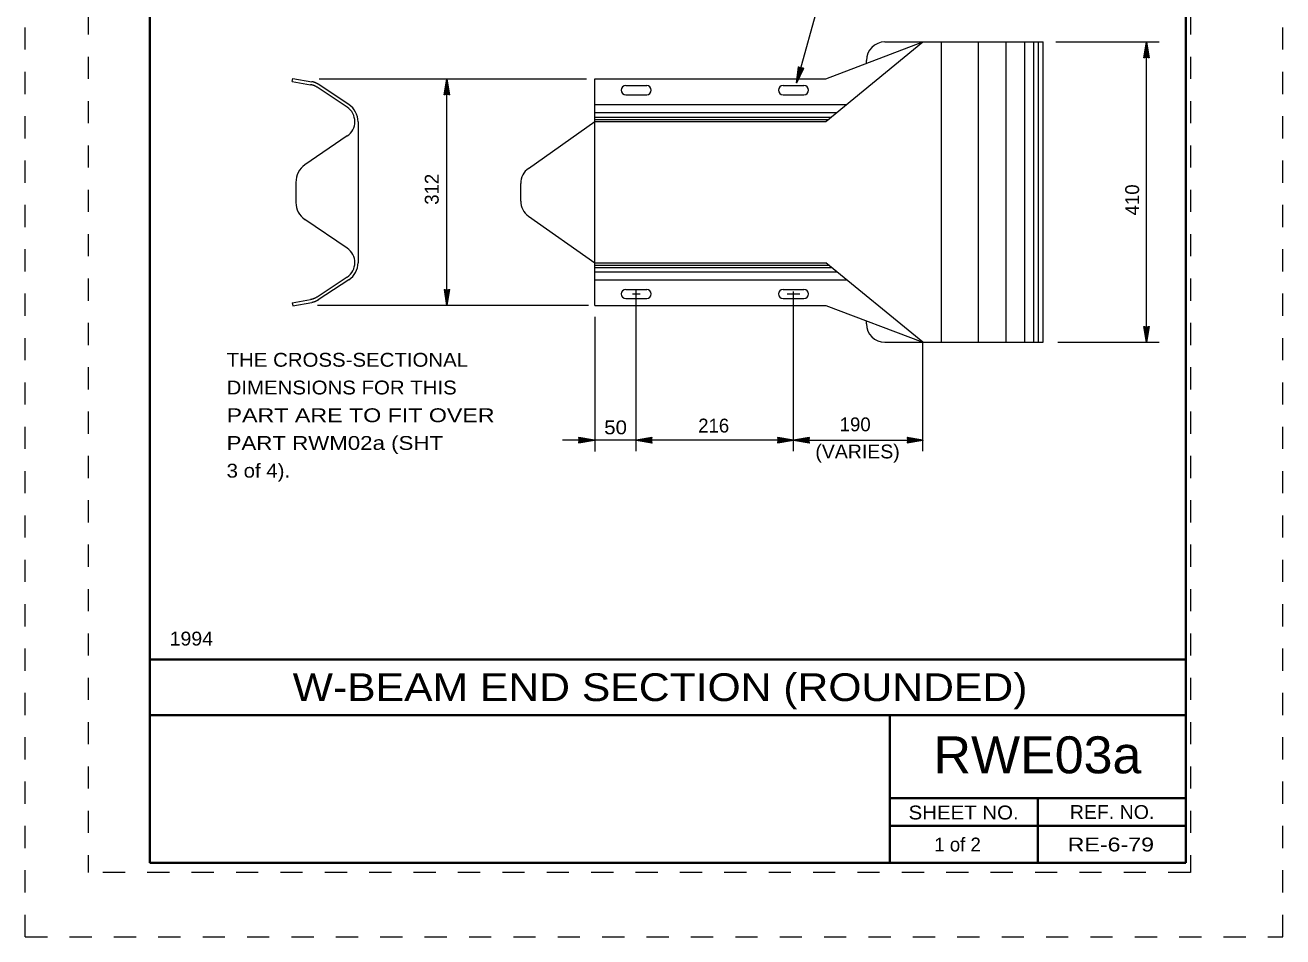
# Model space of a CAD drawing. Extents: x 1370.02 to 1375.68, y -905.51 to -897.93.
# Drawn here: x 1370.02 to 1375.68, y -905.51 to -901.4 of the extents above; entities that cross this region are included whole.
import ezdxf
from ezdxf.enums import TextEntityAlignment as Align

# ---------------------------------------------------------------- set-up
doc = ezdxf.new("R2010")
doc.units = 0
doc.header["$LTSCALE"] = 0.025
doc.linetypes.add('DOTTED', pattern=[1.5, 0.3, -1.2])
for name, color, linetype, lineweight in [('1', 7, 'Continuous', 13), ('2', 7, 'Continuous', 13), ('4', 7, 'Continuous', 13), ('6', 7, 'Continuous', 13), ('61', 7, 'DOTTED', 13), ('62', 7, 'DOTTED', 13), ('63', 7, 'Continuous', 40), ('7', 7, 'Continuous', 13)]:
    doc.layers.add(name, color=color, linetype=linetype, lineweight=lineweight)
for name, color, linetype in [('57', 7, 'Continuous'), ('58', 7, 'Continuous'), ('59', 7, 'Continuous'), ('8', 7, 'Continuous')]:
    doc.layers.add(name, color=color, linetype=linetype)

msp = doc.modelspace()

# ---------------------------------------------------------------- linework, layer by layer
at = {"layer": '1'}
for p, q in [((1373.7405, -900.76467), (1373.49167, -901.661)), ((1372.582, -901.75975), (1373.71833, -901.75975)), ((1372.582, -901.795), (1373.67242, -901.795)), ((1372.582, -901.81583), (1373.6495, -901.81583)), ((1372.582, -901.82625), (1373.63633, -901.82625)), ((1372.582, -902.48308), (1373.63683, -902.48308)), ((1372.582, -902.4935), (1373.64717, -902.4935)), ((1372.582, -902.51433), (1373.674, -902.51433)), ((1372.582, -902.54908), (1373.71758, -902.54908))]:
    msp.add_line(p, q, dxfattribs=at)
at = {"layer": '2'}
for p, q in [((1373.62367, -901.644), (1374.06117, -901.47733)), ((1373.62367, -901.83667), (1374.06117, -901.47733)), ((1373.89, -901.47733), (1374.60283, -901.47733)), ((1374.1445, -902.8315), (1374.1445, -901.47733)), ((1374.31117, -902.8315), (1374.31117, -901.47733)), ((1374.43617, -902.8315), (1374.43617, -901.47733)), ((1374.5195, -902.8315), (1374.5195, -901.47733)), ((1374.56117, -902.8315), (1374.56117, -901.47733)), ((1374.582, -902.8315), (1374.582, -901.47733)), ((1374.60283, -902.8315), (1374.60283, -901.47733)), ((1373.80667, -901.57425), (1373.80667, -901.56067)), ((1371.219, -901.65542), (1371.22142, -901.6415)), ((1371.219, -901.65542), (1371.30208, -901.67)), ((1371.2215, -901.6415), (1371.30758, -901.65658)), ((1372.582, -901.644), (1373.62367, -901.644)), ((1372.582, -902.66483), (1372.582, -901.644)), ((1371.4665, -901.77158), (1371.33108, -901.68167)), ((1371.47433, -901.75975), (1371.33658, -901.66817)), ((1372.72258, -901.67383), (1372.81633, -901.67383)), ((1372.72258, -901.7155), (1372.81633, -901.7155)), ((1373.43092, -901.67383), (1373.52467, -901.67383)), ((1373.43092, -901.7155), (1373.52467, -901.7155)), ((1371.51558, -901.83717), (1371.51558, -902.47267)), ((1372.28392, -902.04717), (1372.582, -901.83667)), ((1372.582, -901.83667), (1373.62367, -901.83667)), ((1371.46717, -901.90125), (1371.27617, -902.03117)), ((1371.23583, -902.1075), (1371.23583, -902.20133)), ((1372.24867, -902.19467), (1372.24867, -902.11525)), ((1371.46717, -902.40758), (1371.27617, -902.27767)), ((1372.284, -902.26283), (1372.582, -902.47267)), ((1372.582, -902.47267), (1373.62367, -902.47267)), ((1371.4665, -902.53725), (1371.33108, -902.62725)), ((1371.47433, -902.54908), (1371.33667, -902.64067)), ((1372.72258, -902.59275), (1372.81633, -902.59275)), ((1373.43092, -902.59275), (1373.52467, -902.59275)), ((1371.21925, -902.65342), (1371.30208, -902.63883)), ((1371.21925, -902.65342), (1371.22167, -902.66725)), ((1371.22175, -902.66733), (1371.30758, -902.65225)), ((1372.582, -902.66483), (1373.62367, -902.66483)), ((1372.72258, -902.63442), (1372.81633, -902.63442)), ((1373.43092, -902.63442), (1373.52467, -902.63442)), ((1373.80667, -902.74817), (1373.80667, -902.73458)), ((1373.89, -902.8315), (1374.60283, -902.8315))]:
    msp.add_line(p, q, dxfattribs=at)
msp.add_lwpolyline([(1373.62367, -902.66483), (1374.06117, -902.8315), (1373.62367, -902.47267)], dxfattribs=at)
for centre, radius, start, end in [((1373.89, -901.56067), 0.08333, 90, 180), ((1372.72258, -901.69467), 0.02083, 90, 270), ((1372.81633, -901.69467), 0.02083, 270, 90), ((1373.43092, -901.69467), 0.02083, 90, 270), ((1373.52467, -901.69467), 0.02083, 270, 90), ((1371.42325, -901.83667), 0.07812, 304.2157, 56.39466), ((1371.42325, -901.83667), 0.09234, 359.69848, 56.41033), ((1371.32808, -902.1075), 0.09229, 124.22083, 181.7075), ((1372.332, -902.11526), 0.08333, 125.22363, 180), ((1371.32808, -902.20133), 0.09229, 180, 235.77917), ((1372.332, -902.19467), 0.08333, 180, 234.85009), ((1371.42325, -902.47217), 0.07812, 303.60534, 55.7843), ((1371.42325, -902.47217), 0.09234, 303.58967, 359.69848), ((1372.72258, -902.61358), 0.02083, 90, 270), ((1372.81633, -902.61358), 0.02083, 270, 90), ((1373.43092, -902.61358), 0.02083, 90, 270), ((1373.52467, -902.61358), 0.02083, 270, 90), ((1373.89, -902.74817), 0.08333, 180, 270)]:
    msp.add_arc(centre, radius, start, end, dxfattribs=at)
for points in [[(1371.33658, -901.66817), (1371.33592, -901.66775), (1371.33525, -901.66725), (1371.3345, -901.66683), (1371.33383, -901.66642), (1371.33308, -901.666), (1371.33233, -901.66558), (1371.33167, -901.66517), (1371.33092, -901.66475), (1371.33017, -901.66433), (1371.32942, -901.66392), (1371.32875, -901.66358), (1371.328, -901.66317), (1371.32725, -901.66283), (1371.3265, -901.6625), (1371.32575, -901.66217), (1371.325, -901.66183), (1371.32425, -901.6615), (1371.3235, -901.66117), (1371.32275, -901.66083), (1371.322, -901.66058), (1371.32117, -901.66025), (1371.32042, -901.66), (1371.31967, -901.65967), (1371.31883, -901.65942), (1371.31808, -901.65917), (1371.31733, -901.65892), (1371.3165, -901.65867), (1371.31575, -901.65842), (1371.31492, -901.65825), (1371.31408, -901.658), (1371.31333, -901.65783), (1371.3125, -901.65758), (1371.31167, -901.65742), (1371.31092, -901.65725), (1371.31008, -901.657), (1371.30925, -901.65683), (1371.30842, -901.65675), (1371.30758, -901.65658)], [(1371.33108, -901.68167), (1371.33042, -901.68117), (1371.32967, -901.68075), (1371.329, -901.68025), (1371.32825, -901.67983), (1371.32758, -901.67942), (1371.32683, -901.679), (1371.32617, -901.67858), (1371.32542, -901.67817), (1371.32467, -901.67775), (1371.32392, -901.67742), (1371.32325, -901.677), (1371.3225, -901.67667), (1371.32175, -901.67625), (1371.321, -901.67592), (1371.32025, -901.67558), (1371.3195, -901.67525), (1371.31875, -901.67492), (1371.318, -901.67458), (1371.31725, -901.67425), (1371.31642, -901.674), (1371.31567, -901.67367), (1371.31492, -901.67342), (1371.31417, -901.67308), (1371.31333, -901.67283), (1371.31258, -901.67258), (1371.31183, -901.67233), (1371.311, -901.67208), (1371.31025, -901.67183), (1371.30942, -901.67167), (1371.30858, -901.67142), (1371.30783, -901.67125), (1371.307, -901.671), (1371.30617, -901.67083), (1371.30542, -901.67067), (1371.30458, -901.6705), (1371.30375, -901.67033), (1371.30292, -901.67017), (1371.30208, -901.67)], [(1371.33108, -902.62725), (1371.33042, -902.62767), (1371.32975, -902.62817), (1371.329, -902.62858), (1371.32833, -902.629), (1371.32758, -902.6295), (1371.32683, -902.62992), (1371.32617, -902.63033), (1371.32542, -902.63067), (1371.32467, -902.63108), (1371.324, -902.6315), (1371.32325, -902.63183), (1371.3225, -902.63225), (1371.32175, -902.63258), (1371.321, -902.63292), (1371.32025, -902.63325), (1371.3195, -902.63358), (1371.31875, -902.63392), (1371.318, -902.63425), (1371.31725, -902.63458), (1371.3165, -902.63483), (1371.31567, -902.63517), (1371.31492, -902.63542), (1371.31417, -902.63575), (1371.31333, -902.636), (1371.31258, -902.63625), (1371.31183, -902.6365), (1371.311, -902.63675), (1371.31025, -902.637), (1371.30942, -902.63725), (1371.30867, -902.63742), (1371.30783, -902.63767), (1371.307, -902.63783), (1371.30625, -902.638), (1371.30542, -902.63825), (1371.30458, -902.63842), (1371.30375, -902.63858), (1371.30292, -902.63875), (1371.30208, -902.63883)], [(1371.33667, -902.64067), (1371.33592, -902.64108), (1371.33525, -902.64158), (1371.3345, -902.642), (1371.33383, -902.64242), (1371.33308, -902.64292), (1371.33233, -902.64333), (1371.33167, -902.64375), (1371.33092, -902.64408), (1371.33017, -902.6445), (1371.3295, -902.64492), (1371.32875, -902.64525), (1371.328, -902.64567), (1371.32725, -902.646), (1371.3265, -902.64633), (1371.32575, -902.64667), (1371.325, -902.647), (1371.32425, -902.64733), (1371.3235, -902.64767), (1371.32275, -902.648), (1371.322, -902.64825), (1371.32117, -902.64858), (1371.32042, -902.64883), (1371.31967, -902.64917), (1371.31883, -902.64942), (1371.31808, -902.64967), (1371.31733, -902.64992), (1371.3165, -902.65017), (1371.31575, -902.65042), (1371.31492, -902.65058), (1371.31408, -902.65083), (1371.31333, -902.651), (1371.3125, -902.65125), (1371.31167, -902.65142), (1371.31092, -902.65158), (1371.31008, -902.65175), (1371.30925, -902.65192), (1371.30842, -902.65208), (1371.30758, -902.65225)]]:
    msp.add_spline(points, degree=3, dxfattribs=at)
at = {"layer": '4'}
for p, q in [((1374.65983, -901.47733), (1375.12467, -901.47733)), ((1375.06842, -902.8315), (1375.06842, -901.47733)), ((1371.34075, -901.644), (1372.54475, -901.644)), ((1371.91633, -902.66483), (1371.91633, -901.644)), ((1372.55408, -902.66483), (1371.33358, -902.66483)), ((1372.582, -902.71667), (1372.582, -903.32333)), ((1374.66917, -902.8315), (1375.12467, -902.8315)), ((1373.47783, -903.27283), (1374.06125, -903.27283))]:
    msp.add_line(p, q, dxfattribs=at)
at = {"layer": '4', "lineweight": 25}
for points in [[(1375.05642, -901.54833), (1375.05792, -901.54783), (1375.05942, -901.54733), (1375.06092, -901.54683), (1375.06242, -901.54633), (1375.06392, -901.54633), (1375.06442, -901.54633), (1375.06542, -901.54633), (1375.06642, -901.54583), (1375.06742, -901.54583), (1375.06842, -901.54583), (1375.06992, -901.54583), (1375.07192, -901.54633), (1375.07292, -901.54633), (1375.07492, -901.54633), (1375.07692, -901.54733), (1375.07842, -901.54783), (1375.07942, -901.54783), (1375.07992, -901.54833), (1375.06842, -901.47733), (1375.05642, -901.54833), (1375.05942, -901.54433), (1375.07692, -901.54383), (1375.06842, -901.49033), (1375.05942, -901.54433), (1375.06242, -901.54133), (1375.07342, -901.54033), (1375.06842, -901.50283), (1375.06242, -901.54133), (1375.06492, -901.53833), (1375.07142, -901.53683), (1375.06842, -901.51533), (1375.06492, -901.53833), (1375.06742, -901.53583), (1375.06992, -901.53483), (1375.06842, -901.52633), (1375.06742, -901.53583)], [(1373.52225, -901.59583), (1373.52067, -901.59592), (1373.51908, -901.596), (1373.5175, -901.596), (1373.51592, -901.59608), (1373.5145, -901.59575), (1373.514, -901.59558), (1373.513, -901.59533), (1373.51192, -901.5955), (1373.51092, -901.59525), (1373.51, -901.595), (1373.50858, -901.59458), (1373.50675, -901.59358), (1373.50575, -901.59333), (1373.50383, -901.59275), (1373.50217, -901.59125), (1373.50092, -901.59042), (1373.49992, -901.59017), (1373.49958, -901.5895), (1373.49167, -901.661), (1373.52225, -901.59583), (1373.51825, -901.59883), (1373.50125, -901.59467), (1373.49517, -901.6485), (1373.51825, -901.59883), (1373.51458, -901.60092), (1373.50367, -901.59892), (1373.4985, -901.63642), (1373.51458, -901.60092), (1373.51133, -901.60317), (1373.50467, -901.60283), (1373.50183, -901.62442), (1373.51133, -901.60317), (1373.50825, -901.60492), (1373.50558, -901.60517), (1373.50475, -901.61375), (1373.50825, -901.60492)], [(1371.90433, -901.715), (1371.90583, -901.7145), (1371.90733, -901.714), (1371.90883, -901.7135), (1371.91033, -901.713), (1371.91183, -901.713), (1371.91233, -901.713), (1371.91333, -901.713), (1371.91433, -901.7125), (1371.91533, -901.7125), (1371.91633, -901.7125), (1371.91783, -901.7125), (1371.91983, -901.713), (1371.92083, -901.713), (1371.92283, -901.713), (1371.92483, -901.714), (1371.92633, -901.7145), (1371.92733, -901.7145), (1371.92783, -901.715), (1371.91633, -901.644), (1371.90433, -901.715), (1371.90733, -901.711), (1371.92483, -901.7105), (1371.91633, -901.657), (1371.90733, -901.711), (1371.91033, -901.708), (1371.92133, -901.707), (1371.91633, -901.6695), (1371.91033, -901.708), (1371.91283, -901.705), (1371.91933, -901.7035), (1371.91633, -901.682), (1371.91283, -901.705), (1371.91533, -901.7025), (1371.91783, -901.7015), (1371.91633, -901.693), (1371.91533, -901.7025)], [(1371.92833, -902.59383), (1371.92683, -902.59433), (1371.92533, -902.59483), (1371.92383, -902.59533), (1371.92233, -902.59583), (1371.92083, -902.59583), (1371.92033, -902.59583), (1371.91933, -902.59583), (1371.91833, -902.59633), (1371.91733, -902.59633), (1371.91633, -902.59633), (1371.91483, -902.59633), (1371.91283, -902.59583), (1371.91183, -902.59583), (1371.90983, -902.59583), (1371.90783, -902.59483), (1371.90633, -902.59433), (1371.90533, -902.59433), (1371.90483, -902.59383), (1371.91633, -902.66483), (1371.92833, -902.59383), (1371.92533, -902.59783), (1371.90783, -902.59833), (1371.91633, -902.65183), (1371.92533, -902.59783), (1371.92233, -902.60083), (1371.91133, -902.60183), (1371.91633, -902.63933), (1371.92233, -902.60083), (1371.91983, -902.60383), (1371.91333, -902.60533), (1371.91633, -902.62683), (1371.91983, -902.60383), (1371.91733, -902.60633), (1371.91483, -902.60733), (1371.91633, -902.61583), (1371.91733, -902.60633)], [(1375.08042, -902.7605), (1375.07892, -902.761), (1375.07742, -902.7615), (1375.07592, -902.762), (1375.07442, -902.7625), (1375.07292, -902.7625), (1375.07242, -902.7625), (1375.07142, -902.7625), (1375.07042, -902.763), (1375.06942, -902.763), (1375.06842, -902.763), (1375.06692, -902.763), (1375.06492, -902.7625), (1375.06392, -902.7625), (1375.06192, -902.7625), (1375.05992, -902.7615), (1375.05842, -902.761), (1375.05742, -902.761), (1375.05692, -902.7605), (1375.06842, -902.8315), (1375.08042, -902.7605), (1375.07742, -902.7645), (1375.05992, -902.765), (1375.06842, -902.8185), (1375.07742, -902.7645), (1375.07442, -902.7675), (1375.06342, -902.7685), (1375.06842, -902.806), (1375.07442, -902.7675), (1375.07192, -902.7705), (1375.06542, -902.772), (1375.06842, -902.7935), (1375.07192, -902.7705), (1375.06942, -902.773), (1375.06692, -902.774), (1375.06842, -902.7825), (1375.06942, -902.773)], [(1372.51, -903.26083), (1372.5105, -903.26233), (1372.511, -903.26383), (1372.5115, -903.26533), (1372.512, -903.26683), (1372.512, -903.26833), (1372.512, -903.26883), (1372.512, -903.26983), (1372.5125, -903.27083), (1372.5125, -903.27183), (1372.5125, -903.27283), (1372.5125, -903.27433), (1372.512, -903.27633), (1372.512, -903.27733), (1372.512, -903.27933), (1372.511, -903.28133), (1372.5105, -903.28283), (1372.5105, -903.28383), (1372.51, -903.28433), (1372.581, -903.27283), (1372.51, -903.26083), (1372.514, -903.26383), (1372.5145, -903.28133), (1372.568, -903.27283), (1372.514, -903.26383), (1372.517, -903.26683), (1372.518, -903.27783), (1372.5555, -903.27283), (1372.517, -903.26683), (1372.52, -903.26933), (1372.5215, -903.27583), (1372.543, -903.27283), (1372.52, -903.26933), (1372.5225, -903.27183), (1372.5235, -903.27433), (1372.532, -903.27283), (1372.5225, -903.27183)], [(1372.8395, -903.28483), (1372.839, -903.28333), (1372.8385, -903.28183), (1372.838, -903.28033), (1372.8375, -903.27883), (1372.8375, -903.27733), (1372.8375, -903.27683), (1372.8375, -903.27583), (1372.837, -903.27483), (1372.837, -903.27383), (1372.837, -903.27283), (1372.837, -903.27133), (1372.8375, -903.26933), (1372.8375, -903.26833), (1372.8375, -903.26633), (1372.8385, -903.26433), (1372.839, -903.26283), (1372.839, -903.26183), (1372.8395, -903.26133), (1372.7685, -903.27283), (1372.8395, -903.28483), (1372.8355, -903.28183), (1372.835, -903.26433), (1372.7815, -903.27283), (1372.8355, -903.28183), (1372.8325, -903.27883), (1372.8315, -903.26783), (1372.794, -903.27283), (1372.8325, -903.27883), (1372.8295, -903.27633), (1372.828, -903.26983), (1372.8065, -903.27283), (1372.8295, -903.27633), (1372.827, -903.27383), (1372.826, -903.27133), (1372.8175, -903.27283), (1372.827, -903.27383)], [(1373.40683, -903.26083), (1373.40733, -903.26233), (1373.40783, -903.26383), (1373.40833, -903.26533), (1373.40883, -903.26683), (1373.40883, -903.26833), (1373.40883, -903.26883), (1373.40883, -903.26983), (1373.40933, -903.27083), (1373.40933, -903.27183), (1373.40933, -903.27283), (1373.40933, -903.27433), (1373.40883, -903.27633), (1373.40883, -903.27733), (1373.40883, -903.27933), (1373.40783, -903.28133), (1373.40733, -903.28283), (1373.40733, -903.28383), (1373.40683, -903.28433), (1373.47783, -903.27283), (1373.40683, -903.26083), (1373.41083, -903.26383), (1373.41133, -903.28133), (1373.46483, -903.27283), (1373.41083, -903.26383), (1373.41383, -903.26683), (1373.41483, -903.27783), (1373.45233, -903.27283), (1373.41383, -903.26683), (1373.41683, -903.26933), (1373.41833, -903.27583), (1373.43983, -903.27283), (1373.41683, -903.26933), (1373.41933, -903.27183), (1373.42033, -903.27433), (1373.42883, -903.27283), (1373.41933, -903.27183)], [(1373.54883, -903.28483), (1373.54833, -903.28333), (1373.54783, -903.28183), (1373.54733, -903.28033), (1373.54683, -903.27883), (1373.54683, -903.27733), (1373.54683, -903.27683), (1373.54683, -903.27583), (1373.54633, -903.27483), (1373.54633, -903.27383), (1373.54633, -903.27283), (1373.54633, -903.27133), (1373.54683, -903.26933), (1373.54683, -903.26833), (1373.54683, -903.26633), (1373.54783, -903.26433), (1373.54833, -903.26283), (1373.54833, -903.26183), (1373.54883, -903.26133), (1373.47783, -903.27283), (1373.54883, -903.28483), (1373.54483, -903.28183), (1373.54433, -903.26433), (1373.49083, -903.27283), (1373.54483, -903.28183), (1373.54183, -903.27883), (1373.54083, -903.26783), (1373.50333, -903.27283), (1373.54183, -903.27883), (1373.53883, -903.27633), (1373.53733, -903.26983), (1373.51583, -903.27283), (1373.53883, -903.27633), (1373.53633, -903.27383), (1373.53533, -903.27133), (1373.52683, -903.27283), (1373.53633, -903.27383)], [(1373.99025, -903.26083), (1373.99075, -903.26233), (1373.99125, -903.26383), (1373.99175, -903.26533), (1373.99225, -903.26683), (1373.99225, -903.26833), (1373.99225, -903.26883), (1373.99225, -903.26983), (1373.99275, -903.27083), (1373.99275, -903.27183), (1373.99275, -903.27283), (1373.99275, -903.27433), (1373.99225, -903.27633), (1373.99225, -903.27733), (1373.99225, -903.27933), (1373.99125, -903.28133), (1373.99075, -903.28283), (1373.99075, -903.28383), (1373.99025, -903.28433), (1374.06125, -903.27283), (1373.99025, -903.26083), (1373.99425, -903.26383), (1373.99475, -903.28133), (1374.04825, -903.27283), (1373.99425, -903.26383), (1373.99725, -903.26683), (1373.99825, -903.27783), (1374.03575, -903.27283), (1373.99725, -903.26683), (1374.00025, -903.26933), (1374.00175, -903.27583), (1374.02325, -903.27283), (1374.00025, -903.26933), (1374.00275, -903.27183), (1374.00375, -903.27433), (1374.01225, -903.27283), (1374.00275, -903.27183)], [(1373.99025, -903.26083), (1373.99075, -903.26233), (1373.99125, -903.26383), (1373.99175, -903.26533), (1373.99225, -903.26683), (1373.99225, -903.26833), (1373.99225, -903.26883), (1373.99225, -903.26983), (1373.99275, -903.27083), (1373.99275, -903.27183), (1373.99275, -903.27283), (1373.99275, -903.27433), (1373.99225, -903.27633), (1373.99225, -903.27733), (1373.99225, -903.27933), (1373.99125, -903.28133), (1373.99075, -903.28283), (1373.99075, -903.28383), (1373.99025, -903.28433), (1374.06125, -903.27283), (1373.99025, -903.26083), (1373.99425, -903.26383), (1373.99475, -903.28133), (1374.04825, -903.27283), (1373.99425, -903.26383), (1373.99725, -903.26683), (1373.99825, -903.27783), (1374.03575, -903.27283), (1373.99725, -903.26683), (1374.00025, -903.26933), (1374.00175, -903.27583), (1374.02325, -903.27283), (1374.00025, -903.26933), (1374.00275, -903.27183), (1374.00375, -903.27433), (1374.01225, -903.27283), (1374.00275, -903.27183)]]:
    msp.add_lwpolyline(points, dxfattribs=at)
at = {"layer": '4'}
msp.add_lwpolyline([(1373.47783, -903.27283), (1372.7685, -903.27283), (1372.60183, -903.27283), (1372.43767, -903.27283)], dxfattribs=at)
at = {"layer": '6'}
for p, q in [((1372.752, -902.61358), (1372.78633, -902.61358)), ((1372.7695, -903.32275), (1372.7695, -902.59783)), ((1373.44933, -902.61358), (1373.5065, -902.61358)), ((1373.47783, -903.32275), (1373.47783, -902.60317)), ((1374.06117, -903.32275), (1374.06117, -902.83092))]:
    msp.add_line(p, q, dxfattribs=at)
at = {"layer": '61'}
for p, q in [((1370.29908, -898.34375), (1370.29908, -905.22208)), ((1375.266, -898.34375), (1375.266, -905.22208)), ((1375.266, -905.22208), (1370.29908, -905.22208))]:
    msp.add_line(p, q, dxfattribs=at)
at = {"layer": '62'}
for p, q in [((1370.01575, -905.51208), (1370.01575, -898.17875)), ((1375.68267, -905.51208), (1375.68267, -898.17875)), ((1370.01575, -905.51208), (1375.68267, -905.51208))]:
    msp.add_line(p, q, dxfattribs=at)
at = {"layer": '63'}
for p, q in [((1370.57825, -898.51208), (1370.57825, -905.17875)), ((1375.24517, -898.51208), (1375.24517, -905.17875)), ((1370.57825, -904.26208), (1375.24517, -904.26208)), ((1370.57825, -904.51208), (1375.24517, -904.51208)), ((1373.91175, -905.17875), (1373.91175, -904.51208)), ((1373.91175, -904.88708), (1375.24517, -904.88708)), ((1374.5785, -905.17875), (1374.5785, -904.88708)), ((1373.91175, -905.01208), (1375.24517, -905.01208)), ((1370.57825, -905.17875), (1375.24517, -905.17875))]:
    msp.add_line(p, q, dxfattribs=at)

# ---------------------------------------------------------------- texts
at = {"layer": '57', "width": 1.15}
msp.add_text('W-BEAM END SECTION (ROUNDED)', height=0.125, dxfattribs=at).set_placement((1372.8765, -904.44892), align=Align.CENTER)
at = {"layer": '58', "width": 1.05}
msp.add_text('RWE03a', height=0.1667, dxfattribs=at).set_placement((1374.57708, -904.77475), align=Align.CENTER)
at = {"layer": '59'}
for s, width, p in [('SHEET NO.', 1.1, (1374.24429, -904.98275)), ('REF. NO.', 1.05, (1374.91321, -904.98058))]:
    msp.add_text(s, height=0.06258, dxfattribs=dict(at, width=width)).set_placement(p, align=Align.CENTER)
msp.add_text('1 of 2', height=0.0625, dxfattribs=at).set_placement((1374.1125, -905.127))
at = {"layer": '59', "width": 1.25}
msp.add_text('RE-6-79', height=0.0625, dxfattribs=at).set_placement((1374.71317, -905.127))
at = {"layer": '7'}
for s, p in [('312', (1371.879, -902.21125)), ('410', (1375.03492, -902.259))]:
    msp.add_text(s, height=0.0625, rotation=90, dxfattribs=at).set_placement(p)
for s, width, p in [('50', 1.1, (1372.625, -903.24608)), ('(VARIES)', 1.05, (1373.57625, -903.355))]:
    msp.add_text(s, height=0.0625, dxfattribs=dict(at, width=width)).set_placement(p)
for s, p in [('216', (1373.04842, -903.23817)), ('190', (1373.686, -903.23275))]:
    msp.add_text(s, height=0.0625, dxfattribs=at).set_placement(p)
at = {"layer": '8'}
for s, width, p in [('THE CROSS-SECTIONAL', 1.1, (1370.9235, -902.94158)), ('DIMENSIONS FOR THIS', 1.1, (1370.9235, -903.06658)), ('PART ARE TO FIT OVER', 1.25, (1370.9235, -903.19158)), ('PART RWM02a (SHT', 1.2, (1370.9235, -903.31658)), ('3 of 4).', 1.1, (1370.9235, -903.44158)), ('1994', 1.05, (1370.66692, -904.19858))]:
    msp.add_text(s, height=0.0625, dxfattribs=dict(at, width=width)).set_placement(p)

doc.saveas('drawing.dxf')
